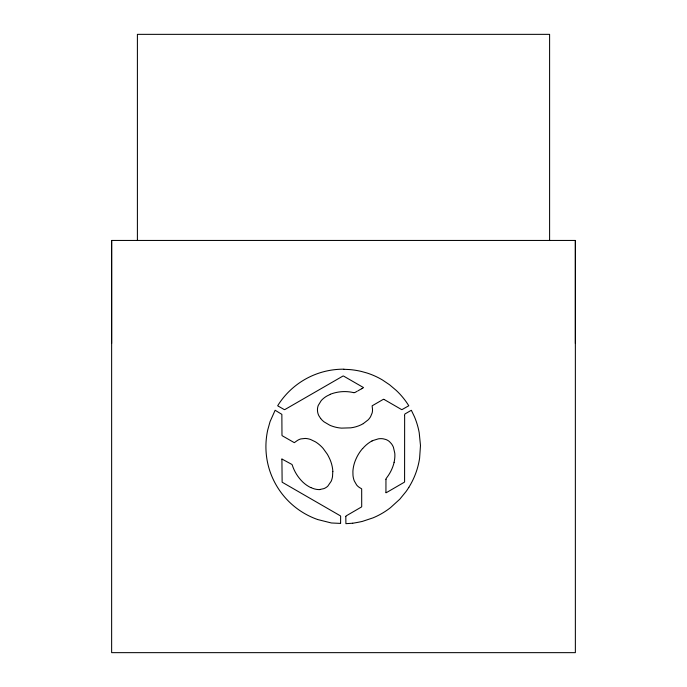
<?xml version="1.0" encoding="UTF-8"?>
<svg xmlns="http://www.w3.org/2000/svg" width="687" height="687" viewBox="0 0 687 687"><rect width="100%" height="100%" fill="white"/><g stroke="black" fill="none" stroke-linecap="round" stroke-linejoin="round"><path stroke-width="1.03" d="M111.638 343.509L111.638 240.45L575.362 240.45L575.362 652.65L111.638 652.65L111.638 240.45M281.91 459.114L282.134 482.197L340.125 515.688A0.927 0.927 0 0 1 340.632 516.306L340.597 523.125A4.01 4.01 0 0 1 340.589 523.408L331.392 522.979L317.523 519.501M404.643 415.858L404.591 481.742A1.168 1.168 0 0 1 404.3 482.24L386.386 492.639M575.362 343.509L575.362 240.45M385.957 479.32L385.939 492.072M281.91 459.01L291.709 464.335A1.348 1.348 0 0 1 292.267 465.065A41.108 41.108 0 0 0 301.095 480.29A31.662 31.662 0 0 0 310.842 487.65M345.81 516.487L345.905 523.666L352.68 523.236M363.294 423.613L368.12 419.886A17.518 17.518 0 0 0 370.611 416.623L372.148 412.93A12.057 12.057 0 0 0 372.414 408.413L372.122 405.819L383.277 399.362A0.927 0.927 0 0 1 383.964 399.387M362.581 388.172L363.56 387.605L343.612 376.098A1.082 1.082 0 0 0 342.942 376.055L284.925 409.529A1.022 1.022 0 0 1 284.212 409.555L279.188 406.678M362.186 388.404L361.534 388.782M411.298 410.294L405.029 413.918A1.116 1.116 0 0 0 404.686 414.622A4.68 4.68 0 0 0 404.634 415.309M361.405 388.859L357.884 390.86M357.103 391.298L355.136 392.397A1.614 1.614 0 0 1 354.045 392.543M330.318 394.364L327.201 395.875A23.049 23.049 0 0 0 321.207 400.624L318.261 405.424A12.649 12.649 0 0 0 317.497 408.868A13.388 13.388 0 0 0 317.471 410.354A12.761 12.761 0 0 0 318.854 415.704L320.692 418.529M319.987 489.47L323.835 488.629A12.314 12.314 0 0 0 327.819 486.138L331.177 481.261A19.768 19.768 0 0 0 332.525 476.486L332.783 471.565M343.852 369.288L349.726 369.572A79.975 79.975 0 0 1 361.388 371.444L366.935 372.989A74.462 74.462 0 0 1 382.419 379.954L389.52 384.737L396.193 390.371A75.141 75.141 0 0 1 408.791 405.759L402.024 409.589A1.194 1.194 0 0 1 401.414 409.452A16.728 16.728 0 0 1 400.899 409.177L384.179 399.499M278.682 406.369L277.66 405.768A77.245 77.245 0 0 1 343.852 369.185M411.444 410.474L414.519 416.906A76.6 76.6 0 0 1 419.207 432.681L420.487 445.502L419.602 458.238A76.455 76.455 0 0 1 408.808 487.392M385.974 492.794L385.948 492.321M549.6 240.45L549.6 34.35L137.4 34.35L137.4 240.45M332.869 471.565A35.99 35.99 0 0 0 328.875 457.121A45.754 45.754 0 0 0 327.304 454.193L323.148 448.431A34.23 34.23 0 0 0 315.41 441.818L310.576 439.491A18.661 18.661 0 0 0 305.208 438.443L300.915 438.907A12.28 12.28 0 0 0 297.076 440.702L294.319 442.668L282.28 435.781A1.383 1.383 0 0 1 281.979 435.275L281.859 414.355L275.126 410.251L270.068 421.603L267.698 430.088A78.035 78.035 0 0 0 266.204 453.403A76.351 76.351 0 0 0 272.559 477.963A78.67 78.67 0 0 0 280.906 492.321A77.348 77.348 0 0 0 317.531 519.484M319.996 489.608A18.85 18.85 0 0 1 310.91 487.53M363.311 423.647A33.766 33.766 0 0 1 350.748 427.838L341.465 428.121A36.411 36.411 0 0 1 331.168 425.803A35.724 35.724 0 0 1 329.674 425.159L324.161 421.921A20.936 20.936 0 0 1 320.683 418.529M330.284 394.269A39.691 39.691 0 0 1 354.003 392.715M408.817 487.392A81.478 81.478 0 0 1 406.06 491.531L399.791 499.2L390.465 507.684A75.347 75.347 0 0 1 373.05 517.852L362.358 521.407A141.221 141.221 0 0 1 352.68 523.228M345.819 516.487A0.996 0.996 0 0 1 346.171 515.885L361.422 507.015A0.91 0.91 0 0 0 361.705 506.577L361.68 489.075A1.005 1.005 0 0 0 361.422 488.672L359.67 487.65A12.486 12.486 0 0 1 356.63 484.979L354.26 480.848A20.61 20.61 0 0 1 352.981 475.249L352.903 471.471A34.11 34.11 0 0 1 353.066 469.453A35.26 35.26 0 0 1 356.064 458.83A40.662 40.662 0 0 1 362.616 448.499M362.693 448.559A33.371 33.371 0 0 1 371.993 440.917M372.053 441.02A28.365 28.365 0 0 1 373.273 440.427L378.348 438.856A15.715 15.715 0 0 1 383.123 438.804L385.896 439.508A11.885 11.885 0 0 1 389.443 441.604L391.392 443.69A15.749 15.749 0 0 1 393.428 447.289L394.767 453.145A28.974 28.974 0 0 1 394.879 455A29.275 29.275 0 0 1 394.055 462.317M394.132 462.342A40.791 40.791 0 0 1 387.004 477.353L386.343 478.272A1.778 1.778 0 0 0 385.957 479.32"/></g></svg>
